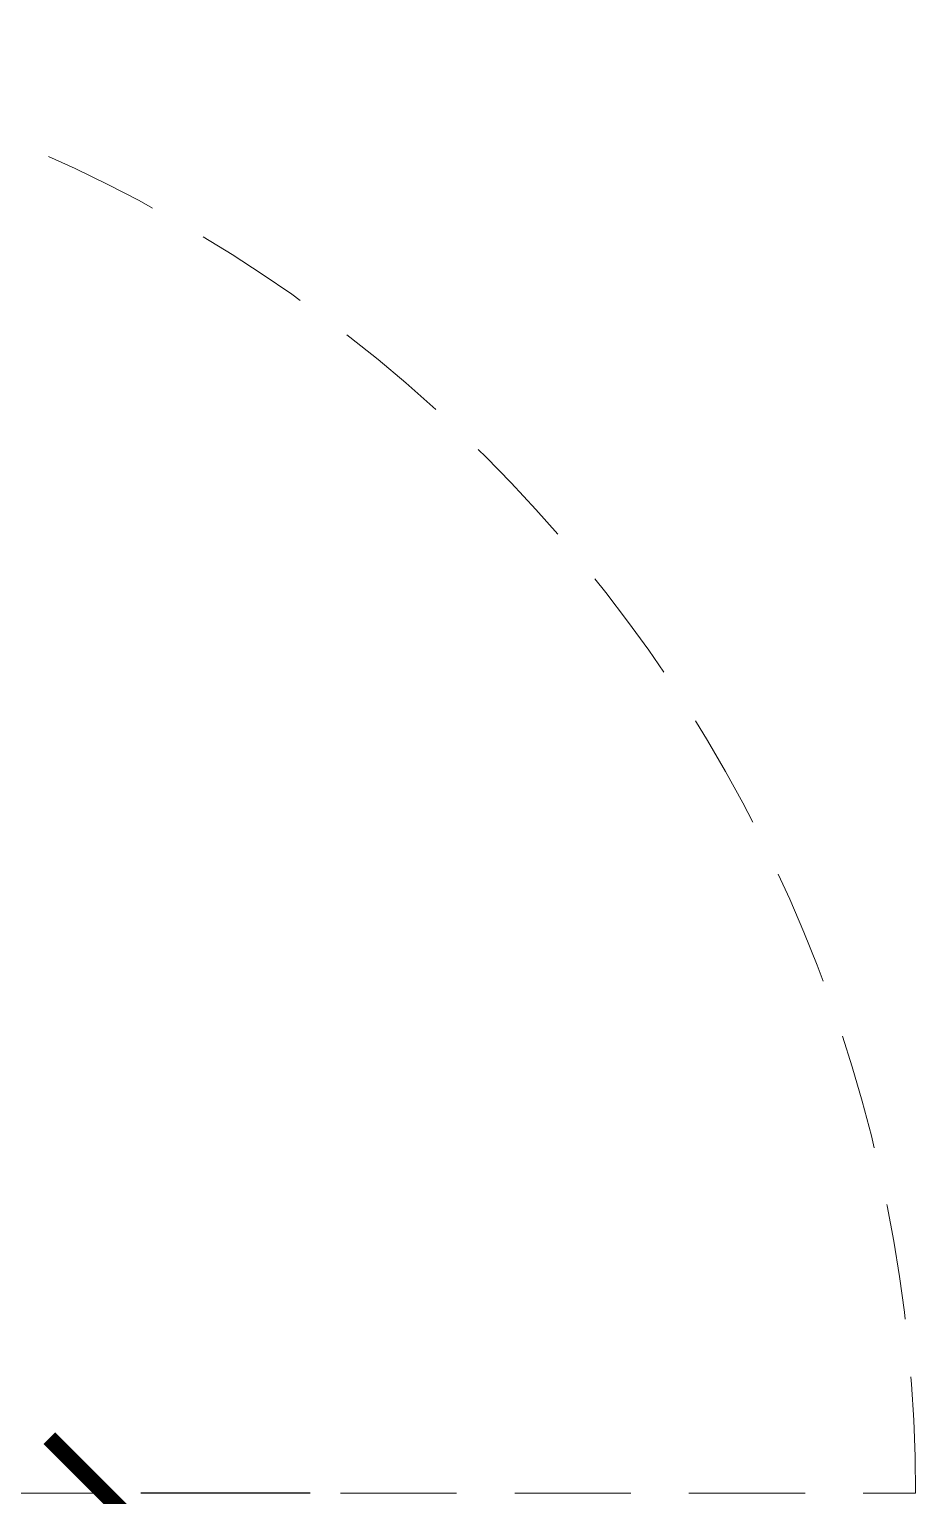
# Model space of a CAD drawing. Header units: millimetres. Extents: x 106699 to 122058, y 158555 to 162844.
# Drawn here: x 114703.5 to 114752, y 161893.6 to 161973.7 of the extents above; entities that cross this region are included whole.
import ezdxf

# ---------------------------------------------------------------- set-up
doc = ezdxf.new("R2010")
doc.units = ezdxf.units.MM
doc.linetypes.add('$0$4+1 daire_(K) TİP A - C BLOK$0$4+1 (K) 1$0$3+1 daire1$0$131121 243C_L00F00(plan)$0$HIDDEN2', pattern=[4.7625, 3.175, -1.5875])
doc.layers.add('300_Z4_STR_F03$0$AUDIT_D_220920114151-103', color=251, linetype='Continuous', lineweight=5)
doc.layers.add('S2000-002 Çizgi', color=7, linetype='Continuous')
doc.styles.add('ROMANSTW', font='georgia.ttf')
doc.dimstyles.new('M1', dxfattribs={"dimtxt": 11, "dimasz": 6, "dimexe": 2, "dimexo": 16, "dimgap": 3, "dimtad": 1, "dimdec": 0, "dimzin": 12, "dimdsep": 46, "dimtxsty": 'ROMANSTW', "dimblk": 'ARCHTICK', "dimcen": 0.09, "dimclrd": 251, "dimclre": 251, "dimclrt": 1, "dimadec": 0, "dimazin": 0, "dimtfac": 1, "dimtdec": 0, "dimtix": 1, "dimtmove": 0, "dimatfit": 3, "dimldrblk": 'ARCHTICK', "dimfxl": 1, "dimtolj": 1, "dimtzin": 0, "dimarcsym": 0})

# ---------------------------------------------------------------- blocks, each defined once
blk = doc.blocks.new('_ArchTick')
at = {"color": 0, "linetype": 'ByBlock', "const_width": 0.15}
blk.add_lwpolyline([(-0.5, -0.5), (0.5, 0.5)], dxfattribs=at)
blk = doc.blocks.new('*D384')
at = {"layer": 'Defpoints', "color": 0, "transparency": 16777216}
for p in [(119413.241, 156528.989), (119417.986, 156528.989), (119413.241, 156381.272)]:
    blk.add_point(p, dxfattribs=at)
at = {"layer": 'S2000-002 Çizgi', "color": 251, "lineweight": -2, "transparency": 16777216}
for p, q in [((119417.986, 156381.272), (119417.986, 156528.989)), ((119429.241, 156528.989), (119419.986, 156528.989)), ((119429.241, 156381.272), (119419.986, 156381.272))]:
    blk.add_line(p, q, dxfattribs=at)
at = {"layer": 'S2000-002 Çizgi', "color": 251, "lineweight": -2, "transparency": 16777216, "xscale": 6, "yscale": 6, "zscale": 6}
for p, rotation in [((119417.986, 156528.989), 90), ((119417.986, 156381.272), 270)]:
    blk.add_blockref('_ArchTick', p, dxfattribs=dict(at, rotation=rotation))
at = {"layer": 'S2000-002 Çizgi', "color": 1, "true_color": 0xff0000, "transparency": 16777216, "insert": (119408.026, 156455.13), "char_height": 11, "attachment_point": 5, "rotation": 90, "style": 'ROMANSTW'}
blk.add_mtext('\\A1;148', dxfattribs=at)
blk = doc.blocks.new('A$C247bf20d')
at = {"layer": '300_Z4_STR_F03$0$AUDIT_D_220920114151-103', "color": 251, "linetype": '$0$4+1 daire_(K) TİP A - C BLOK$0$4+1 (K) 1$0$3+1 daire1$0$131121 243C_L00F00(plan)$0$HIDDEN2', "lineweight": 9, "ltscale": 2, "true_color": 0x5c5c5c}
blk.add_line((377.524, 442.181), (456.589, 442.181), dxfattribs=at)
blk.add_arc((376.589, 442.181), 80, 0, 90.13297, dxfattribs=at)
at = {"layer": 'S2000-002 Çizgi'}
dim = blk.add_linear_dim(base=(412.245, 442.181), p1=(407.5, 294.464), p2=(407.5, 442.181), angle=90, dimstyle='M1', dxfattribs=at)
dim.commit()
dim.dimension.update_dxf_attribs({"geometry": '*D384', "text_midpoint": (402.285, 368.322), "insert": (-119005.741, -156086.808)})

msp = doc.modelspace()

# ---------------------------------------------------------------- block references
at = {"layer": 'S2000-002 Çizgi'}
msp.add_blockref('A$C247bf20d', (114295.374, 161451.533), dxfattribs=at)

doc.saveas('drawing.dxf')
